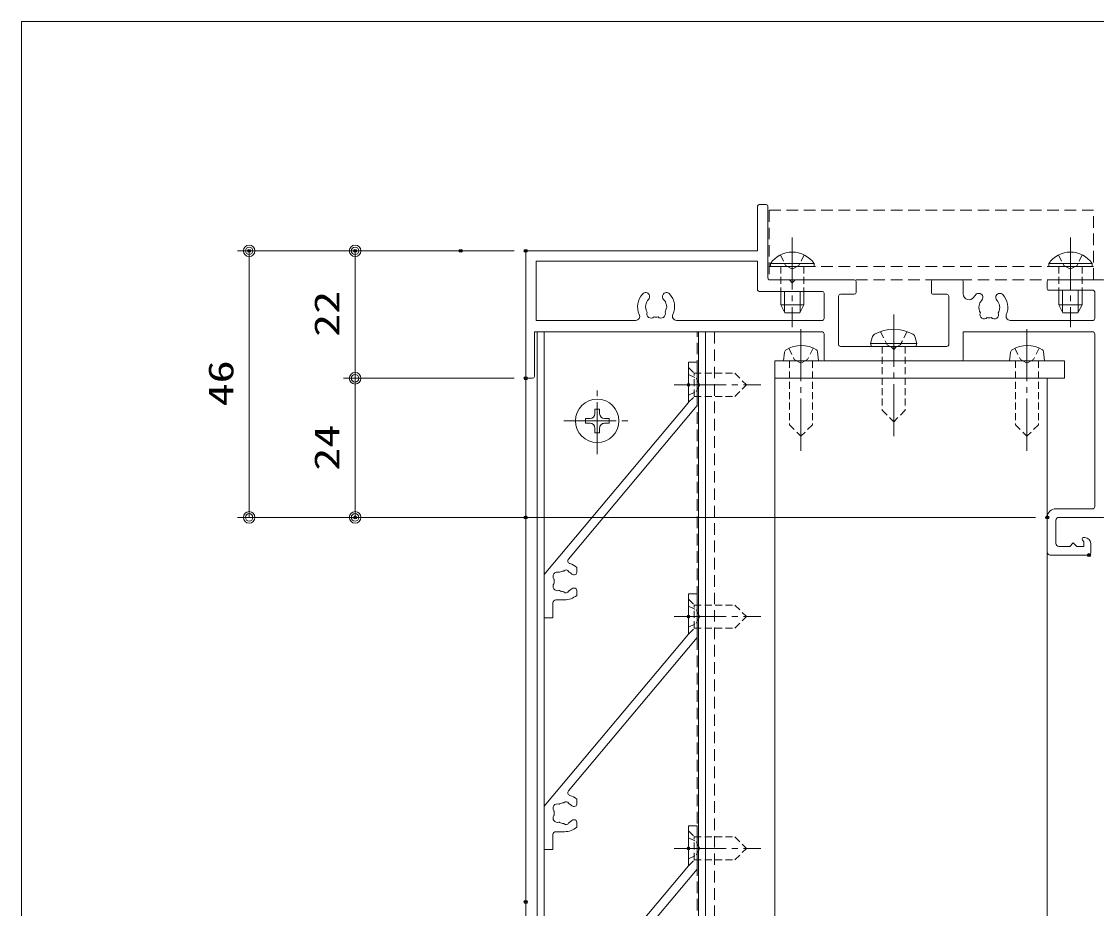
# Model space of a CAD drawing. Units: millimetres on the paper. Extents: x -395 to 395, y -281 to 281.
# Drawn here: x -395.3 to -209.8, y 127.9 to 281 of the extents above; entities that cross this region are included whole.
import ezdxf
from ezdxf.enums import TextEntityAlignment as Align

# ---------------------------------------------------------------- set-up
doc = ezdxf.new("R2010")
doc.units = ezdxf.units.MM
doc.header["$PDMODE"] = 32
doc.header["$PDSIZE"] = 0.5
for name, pattern in [('CHAIN2', [12, 9, -1, 1, -1]), ('DASHED1', [1.8, 1.2, -0.6]), ('DASHED2', [3, 2, -1])]:
    doc.linetypes.add(name, pattern=pattern)
for name, color, linetype, lineweight in [('0-0_KATAZAI', 7, 'Continuous', 9), ('0-1_0', 7, 'Continuous', 9), ('0-2_USERZ', 3, 'Continuous', 9), ('0-9_F-1', 7, 'Continuous', 9), ('0-A__0-0_', 6, 'Continuous', 9), ('0-B__0-A_1-2', 3, 'Continuous', 9), ('0-E_1-3', 3, 'DASHED2', 9), ('0-F_PARTS3', 134, 'Continuous', 9)]:
    doc.layers.add(name, color=color, linetype=linetype, lineweight=lineweight)
doc.layers.add('0-4_Defpoints', color=7, linetype='Continuous')
doc.styles.add('ＭＳ ゴシック', font='')
doc.styles.get('ＭＳ ゴシック').set_extended_font_data('MS Gothic')

# ---------------------------------------------------------------- blocks, each defined once
blk = doc.blocks.new('図枠')
at = {"layer": '0-9_F-1'}
blk.add_lwpolyline([(790.6, 0), (0, 0), (0, 562), (790.6, 562)], close=True, dxfattribs=at)
blk = doc.blocks.new('DOT1')
at = {"layer": '0-1_0'}
blk.add_line((0, 0), (-1, 0), dxfattribs=at)
for radius in [0.5, 0.325]:
    blk.add_circle((0, 0), radius, dxfattribs=at)
blk = doc.blocks.new('WAKU-U')
at = {"layer": '0-1_0'}
for p, q in [((-29.704, 0), (10.7, 0)), ((-30.004, -9.7), (-30.004, -0.3)), ((-23.3, -1.8), (-27.904, -1.8)), ((9.2, -1.8), (-20.7, -1.8)), ((11, -0.3), (11, -8)), ((-28.204, -2.1), (-28.204, -9.7)), ((-23, -16.417), (-23, -2.1)), ((9.5, -8.5), (9.5, -2.1)), ((14.5, -3.75), (14.5, -3.5)), ((15.25, -3.7), (16, -3.7)), ((15.5, -2.5), (17.2, -2.5)), ((17.5, -2.8), (17.5, -9.5)), ((15.069, -3.778), (14.931, -3.922)), ((11.5, -8.5), (15.5, -8.5)), ((-28.504, -10), (-29.704, -10)), ((17, -10), (11, -10)), ((-27.318, -18.8), (-27.308, -18.8)), ((-27.318, -21.2), (-27.308, -21.2)), ((-30.004, -29.7), (-30.004, -24.798)), ((-29.704, -24.498), (-27.565, -24.498)), ((-16, -24.798), (-16, -48.2)), ((-27.504, -27.298), (-27.504, -29.7)), ((-18.8, -26.998), (-27.204, -26.998)), ((-18.5, -35.999), (-18.5, -27.298)), ((-27.804, -30), (-29.704, -30)), ((-18.5, -45.7), (-18.5, -36.999)), ((-30.004, -53.499), (-30.004, -43.3)), ((-29.704, -43), (-27.804, -43)), ((-27.504, -43.3), (-27.504, -45.7)), ((-27.204, -46), (-18.8, -46)), ((-28.004, -48.8), (-28.004, -59.7)), ((-23.3, -48.5), (-27.704, -48.5)), ((-23, -73.976), (-23, -48.8)), ((-21, -48.8), (-21, -63.5)), ((-16.3, -48.5), (-20.7, -48.5)), ((-30.004, -57.9), (-30.004, -54.499)), ((-43.004, -59.7), (-43.004, -58.5)), ((-42.704, -58.2), (-30.304, -58.2)), ((-25.174, -75.711), (-25.289, -75.658)), ((-27.448, -76.3), (-27.438, -76.3)), ((-27.448, -78.7), (-27.438, -78.7)), ((-13.3, -100), (-34.704, -100)), ((-13, -98.8), (-13, -99.7))]:
    blk.add_line(p, q, dxfattribs=at)
for points in [[(-21, -2.1), (-21, -24.498), (-16.3, -24.498)], [(16, -8), (16, -6.1), (15.4, -5.5), (16, -4.9), (16, -3.7)], [(-25.044, -18.211), (-25.159, -18.158), (-25.553, -18.227)], [(-35.004, -99.7), (-35.004, -60), (-42.704, -60)], [(-28.304, -60), (-33.204, -60), (-33.204, -98.2), (-23, -98.2), (-23, -81.024)], [(-21, -63.5), (-21, -98.5), (-13.3, -98.5)], [(-25.174, -75.711), (-25.289, -75.658), (-25.683, -75.727)]]:
    blk.add_lwpolyline(points, dxfattribs=at)
for centre, radius, start, end in [((-29.704, -0.3), 0.3, 90, 180), ((10.7, -0.3), 0.3, 360, 90), ((-27.904, -2.1), 0.3, 90, 180), ((-23.3, -2.1), 0.3, 0, 90), ((-20.7, -2.1), 0.3, 90, 180), ((9.2, -2.1), 0.3, 0, 90), ((15.5, -3.5), 1, 90, 180), ((15.25, -3.95), 0.25, 90, 136.39718), ((17.2, -2.8), 0.3, 0, 90), ((14.75, -3.75), 0.25, 180, 316.39718), ((11, -8.5), 1.5, 180, 270), ((11.5, -8), 0.5, 180, 270), ((15.5, -8), 0.5, 270, 0), ((-29.704, -9.7), 0.3, 180, 270), ((-28.504, -9.7), 0.3, 270, 0), ((17, -9.5), 0.5, 270, 0), ((-23.7, -16.417), 0.7, 246.74202, 0), ((-26.968, -18.194), 0.7, 133.7398, 240), ((-25.24, -20), 3.2, 66.74202, 133.7398), ((-25.24, -20), 1.8, 100, 133.7398), ((-25.24, -20), 1.8, 59.14685, 83.7398), ((-24.011, -19.14), 0.75, 315.95278, 114.04722), ((-26.968, -18.194), 0.7, 240, 313.7398), ((-24.011, -20.86), 0.75, 245.95278, 44.04722), ((-25.24, -20), 1.8, 349.14685, 10.85315), ((-26.968, -21.806), 0.7, 120, 226.2602), ((-26.968, -21.806), 0.7, 46.2602, 120), ((-25.24, -20), 1.8, 226.2602, 260), ((-25.24, -20), 1.8, 260, 300.85315), ((-27.565, -23.498), 1, 270, 56.39324), ((-25.24, -20), 3.2, 226.2602, 236.39324), ((-29.704, -24.798), 0.3, 90, 180), ((-16.3, -24.798), 0.3, 0, 90), ((-27.204, -27.298), 0.3, 90, 180), ((-18.8, -27.298), 0.3, 0, 90), ((-29.704, -29.7), 0.3, 180, 270), ((-27.804, -29.7), 0.3, 270, 0), ((-29.704, -43.3), 0.3, 90, 180), ((-27.804, -43.3), 0.3, 0, 90), ((-27.204, -45.7), 0.3, 180, 270), ((-18.8, -45.7), 0.3, 270, 0), ((-16.3, -48.2), 0.3, 270, 0), ((-27.704, -48.8), 0.3, 90, 180), ((-23.3, -48.8), 0.3, 0, 90), ((-20.7, -48.8), 0.3, 90, 180), ((-42.704, -58.5), 0.3, 90, 180), ((-30.304, -57.9), 0.3, 270, 0), ((-42.704, -59.7), 0.3, 180, 270), ((-28.304, -59.7), 0.3, 270, 360), ((-23.7, -73.976), 0.7, 244.64629, 0), ((-27.098, -75.694), 0.7, 133.7398, 240), ((-25.37, -77.5), 3.2, 64.64629, 133.7398), ((-25.37, -77.5), 1.8, 100, 133.7398), ((-25.37, -77.5), 1.8, 59.14685, 83.7398), ((-24.141, -76.64), 0.75, 315.95278, 114.04722), ((-27.098, -75.694), 0.7, 240, 313.7398), ((-24.141, -78.36), 0.75, 245.95278, 44.04722), ((-25.37, -77.5), 1.8, 349.14685, 10.85315), ((-27.098, -79.306), 0.7, 120, 226.2602), ((-27.098, -79.306), 0.7, 46.2602, 120), ((-25.37, -77.5), 1.8, 226.2602, 260), ((-25.37, -77.5), 1.8, 260, 300.85315), ((-25.37, -77.5), 3.2, 226.2602, 295.35371), ((-23.7, -81.024), 0.7, 360, 115.35371), ((-34.704, -99.7), 0.3, 180, 270), ((-13.3, -98.8), 0.3, 0, 90), ((-13.3, -99.7), 0.3, 270, 0)]:
    blk.add_arc(centre, radius, start, end, dxfattribs=at)
at = {"layer": '0-A__0-0_', "color": 7}
for points in [[(-18.5, -35.999), (-18, -36.499), (-18.5, -36.999)], [(-30.004, -53.499), (-29.504, -53.999), (-30.004, -54.499)]]:
    blk.add_lwpolyline(points, dxfattribs=at)
blk = doc.blocks.new('S-HA1')
at = {"layer": '0-1_0'}
for p, q in [((-8.711, 5.599), (-7.847, 5.599)), ((-4.747, 5.599), (-3.882, 5.599)), ((-7.447, 5.199), (-7.447, 5.06)), ((-5.147, 5.06), (-5.147, 5.199)), ((-3.097, 3.499), (-3.097, 2))]:
    blk.add_line(p, q, dxfattribs=at)
for points in [[(-7.5, 0), (-37.175, 24.9), (-44.132, 24.9), (-44.132, 26.4), (-36.629, 26.4), (-10.159, 4.189)], [(-2.597, 1.5), (0, 1.5), (0, 0), (-7.5, 0)]]:
    blk.add_lwpolyline(points, dxfattribs=at)
for centre, radius, start, end in [((-6.297, 3.499), 3.2, 138.9855, 163.13226), ((-7.847, 5.199), 0.4, 360, 90), ((-4.747, 5.199), 0.4, 90, 180), ((-6.297, 3.499), 3.2, 360, 41.0145), ((-9.838, 4.572), 0.5, 230, 343.13226), ((-7.774, 3.759), 0.5, 116.8699, 223.1301), ((-8.09, 4.384), 0.2, 296.8699, 333.7398), ((-6.297, 3.499), 1.8, 134.79283, 153.7398), ((-7.847, 5.06), 0.4, 314.79283, 360), ((-4.747, 5.06), 0.4, 180, 225.20717), ((-6.297, 3.499), 1.8, 26.2602, 45.20717), ((-4.503, 4.384), 0.2, 206.2602, 243.1301), ((-4.82, 3.759), 0.5, 316.8699, 63.1301), ((-8.285, 3.281), 0.2, 6.2602, 43.1301), ((-6.297, 3.499), 1.8, 186.2602, 208.03074), ((-7.157, 2.27), 0.75, 162.29961, 307.70039), ((-8.062, 2.559), 0.2, 342.29961, 28.03074), ((-5.436, 2.27), 0.75, 232.29961, 17.70039), ((-4.531, 2.559), 0.2, 151.96926, 197.70039), ((-6.297, 3.499), 1.8, 331.96926, 353.7398), ((-4.309, 3.281), 0.2, 136.8699, 173.7398), ((-2.597, 2), 0.5, 180, 270), ((-6.576, 1.518), 0.2, 81.96926, 127.70039), ((-6.297, 3.499), 1.8, 261.96926, 278.03074), ((-6.017, 1.518), 0.2, 52.29961, 98.03074)]:
    blk.add_arc(centre, radius, start, end, dxfattribs=at)
blk = doc.blocks.new('U42')
at = {"layer": '0-F_PARTS3'}
for p, q in [((-0.509, 3.75), (0, 3.75)), ((0, 3.75), (0, -3.75)), ((4.3, 2), (6.6, 2)), ((6.6, 2), (6.6, -2)), ((8, 1.3), (6.6, 2)), ((4.3, 1.346), (7.909, 1.346)), ((8, 1.3), (8, -1.3)), ((4.3, -1.346), (7.909, -1.346)), ((8, -1.3), (6.6, -2)), ((4.3, -2), (6.6, -2))]:
    blk.add_line(p, q, dxfattribs=at)
at = {"layer": '0-F_PARTS3', "linetype": 'DASHED1'}
for p, q in [((0, 2), (4.3, 2)), ((0, -2), (4.3, -2))]:
    blk.add_line(p, q, dxfattribs=at)
at = {"layer": '0-F_PARTS3', "linetype": 'CHAIN2'}
blk.add_line((-5, 0), (10.5, 0), dxfattribs=at)
at = {"layer": '0-F_PARTS3'}
blk.add_lwpolyline([(-0.509, 3.75), (-0.509, -3.75), (0, -3.75)], dxfattribs=at)
at = {"layer": '0-F_PARTS3', "linetype": 'DASHED1'}
for points in [[(-2.009, 2.05), (-0.154, 1.145), (0.455, 0)], [(-2.009, -2.05), (-0.154, -1.145), (0.455, 0)]]:
    blk.add_lwpolyline(points, dxfattribs=at)
at = {"layer": '0-F_PARTS3'}
blk.add_arc((2.027, 0), 4.527, 124.06671, 235.93329, dxfattribs=at)
blk = doc.blocks.new('U43')
at = {"layer": '0-F_PARTS3'}
for p, q in [((-0.509, 3.75), (0, 3.75)), ((0, 3.75), (0, -3.75)), ((4.1, 2), (6.6, 2)), ((6.6, 2), (6.6, -2)), ((8, 1.3), (6.6, 2)), ((4.1, 1.346), (7.909, 1.346)), ((8, 1.3), (8, -1.3)), ((4.1, -1.346), (7.909, -1.346)), ((8, -1.3), (6.6, -2)), ((4.1, -2), (6.6, -2))]:
    blk.add_line(p, q, dxfattribs=at)
at = {"layer": '0-F_PARTS3', "linetype": 'DASHED1'}
for p, q in [((0, 2), (4.1, 2)), ((0, -2), (4.1, -2))]:
    blk.add_line(p, q, dxfattribs=at)
at = {"layer": '0-F_PARTS3', "linetype": 'CHAIN2'}
blk.add_line((-5, 0), (10.5, 0), dxfattribs=at)
at = {"layer": '0-F_PARTS3'}
blk.add_lwpolyline([(-0.509, 3.75), (-0.509, -3.75), (0, -3.75)], dxfattribs=at)
at = {"layer": '0-F_PARTS3', "linetype": 'DASHED1'}
for points in [[(-2.009, 2.05), (-0.154, 1.145), (0.455, 0)], [(-2.009, -2.05), (-0.154, -1.145), (0.455, 0)]]:
    blk.add_lwpolyline(points, dxfattribs=at)
at = {"layer": '0-F_PARTS3'}
blk.add_arc((2.027, 0), 4.527, 124.06671, 235.93329, dxfattribs=at)
blk = doc.blocks.new('A$C0AB24780')
at = {"layer": '0-E_1-3'}
blk.add_line((-2.3, -1.799), (-2.3, -57.799), dxfattribs=at)
blk.add_lwpolyline([(0, -57.799), (0, -1.799), (-12, -1.799), (-12, -57.799)], close=True, dxfattribs=at)
at = {"layer": '0-F_PARTS3'}
for name, p in [('U43', (-2.3, -5.799)), ('U42', (-2.3, -53.799))]:
    blk.add_blockref(name, p, dxfattribs=at)
blk = doc.blocks.new('U60')
at = {"layer": '0-1_0'}
blk.add_point((0, 0), dxfattribs=at)
at = {"layer": '0-F_PARTS3', "linetype": 'DASHED1'}
for p, q in [((0, 3), (1, 2)), ((1, 2), (8, 2)), ((8, 2), (10, 0)), ((8, -2), (10, 0)), ((1, -2), (8, -2))]:
    blk.add_line(p, q, dxfattribs=at)
at = {"layer": '0-F_PARTS3', "linetype": 'CHAIN2'}
blk.add_line((-2.5, 0), (12.5, 0), dxfattribs=at)
at = {"layer": '0-F_PARTS3', "linetype": 'DASHED1'}
for points in [[(0, 3), (0, -3), (1, -2), (1, 2)], [(0, 1.8), (1.343, 1.145), (1.952, 0)], [(0, -1.8), (1.343, -1.145), (1.952, 0)]]:
    blk.add_lwpolyline(points, dxfattribs=at)
blk = doc.blocks.new('U62')
at = {"layer": '0-F_PARTS3', "linetype": 'CHAIN2'}
for p, q in [((0, -5.75), (0, 5.75)), ((-5.75, 0), (5.75, 0))]:
    blk.add_line(p, q, dxfattribs=at)
at = {"layer": '0-F_PARTS3'}
blk.add_line((1.23, -0.41), (2.05, -0.41), dxfattribs=at)
for points in [[(0.41, 1.23), (0.41, 2.05), (-0.41, 2.05), (-0.41, 1.23)], [(-1.23, 0.41), (-2.05, 0.41), (-2.05, -0.41), (-1.23, -0.41)], [(2.05, -0.41), (2.05, 0.41), (1.23, 0.41)], [(-0.41, -1.23), (-0.41, -2.05), (0.41, -2.05), (0.41, -1.23)]]:
    blk.add_lwpolyline(points, dxfattribs=at)
blk.add_circle((0, 0), 3.75, dxfattribs=at)
for centre, start, end in [((-1.23, 1.23), 270, 0), ((1.23, 1.23), 180, 270), ((-1.23, -1.23), 0, 90), ((1.23, -1.23), 90, 180)]:
    blk.add_arc(centre, 0.82, start, end, dxfattribs=at)
blk = doc.blocks.new('U64')
at = {"layer": '0-F_PARTS3'}
for p, q in [((-0.5, 4), (-1.553, 3.719)), ((-0.5, 4), (-0.5, -4)), ((-0.5, 4), (0, 3.824)), ((0, 3.824), (0, -3.824)), ((-0.5, -4), (-1.553, -3.719)), ((-0.5, -4), (0, -3.824))]:
    blk.add_line(p, q, dxfattribs=at)
at = {"layer": '0-F_PARTS3', "linetype": 'DASHED1'}
for p, q in [((0, 2), (11, 2)), ((11, 2), (13, 0)), ((11, -2), (13, 0)), ((0, -2), (11, -2))]:
    blk.add_line(p, q, dxfattribs=at)
at = {"layer": '0-F_PARTS3', "linetype": 'CHAIN2'}
blk.add_line((-5.5, 0), (15.5, 0), dxfattribs=at)
at = {"layer": '0-F_PARTS3', "linetype": 'DASHED1'}
for points in [[(-2.579, 2.3), (-0.263, 1.145), (0.346, 0)], [(-2.579, -2.3), (-0.263, -1.145), (0.346, 0)]]:
    blk.add_lwpolyline(points, dxfattribs=at)
at = {"layer": '0-F_PARTS3'}
for centre, radius, start, end in [((-1.321, 2.85), 0.9, 104.93766, 149.41289), ((3.5, 0), 6.5, 149.41289, 210.58711), ((-1.321, -2.85), 0.9, 210.58711, 255.06234)]:
    blk.add_arc(centre, radius, start, end, dxfattribs=at)
blk = doc.blocks.new('A$C73D11E19')
at = {"layer": '0-F_PARTS3', "linetype": 'DASHED1'}
for p, q in [((-11, 2), (-13, 0)), ((0, 2), (-11, 2)), ((-11, -2), (-13, 0)), ((0, -2), (-11, -2))]:
    blk.add_line(p, q, dxfattribs=at)
at = {"layer": '0-F_PARTS3'}
blk.add_line((0, 3), (1.521, 2.836), dxfattribs=at)
at = {"layer": '0-F_PARTS3', "linetype": 'CHAIN2'}
blk.add_line((5.5, 0), (-15.5, 0), dxfattribs=at)
at = {"layer": '0-F_PARTS3', "linetype": 'DASHED1'}
for points in [[(2.179, 2.101), (0.263, 1.145), (-0.346, 0)], [(2.232, -2.127), (0.263, -1.145), (-0.346, 0)]]:
    blk.add_lwpolyline(points, dxfattribs=at)
at = {"layer": '0-F_PARTS3'}
blk.add_lwpolyline([(0, 3), (0, -3), (1.579, -2.877)], dxfattribs=at)
for centre, radius, start, end in [((1.482, 2.337), 0.5, 24.85349, 85.56298), ((-2.328, -0.069), 5.002, 328.46047, 31.53953), ((1.541, -2.379), 0.5, 274.43702, 322.15918)]:
    blk.add_arc(centre, radius, start, end, dxfattribs=at)

msp = doc.modelspace()

# ---------------------------------------------------------------- linework, layer by layer
at = {"layer": '0-0_KATAZAI'}
msp.add_lwpolyline([(-265.293, 222.409), (-265.293, 219.409), (-215.293, 219.409), (-215.293, 222.409)], close=True, dxfattribs=at)
at = {"layer": '0-2_USERZ'}
for p, q in [((-321.503, 241.413), (-358.015, 241.413)), ((-310.293, 241.413), (-339.729, 241.413)), ((-356.015, 197.409), (-356.015, 239.413)), ((-337.729, 221.409), (-337.729, 239.413)), ((-310.293, 219.409), (-339.729, 219.409)), ((-310.293, 219.409), (-339.729, 219.409)), ((-308.293, 219.709), (-308.293, -174.442)), ((-337.729, 217.409), (-337.729, 197.409)), ((-220.293, 195.409), (-358.015, 195.409)), ((-310.293, 195.409), (-339.729, 195.409))]:
    msp.add_line(p, q, dxfattribs=at)
for points in [[(-277.293, 75.733), (-277.293, 227.409), (-306.293, 227.409), (-306.293, 75.733)], [(-278.493, 75.733), (-278.493, 227.409), (-305.093, 227.409), (-305.093, 75.733)]]:
    msp.add_lwpolyline(points, dxfattribs=at)
at = {"layer": '0-2_USERZ', "color": 6, "linetype": 'DASHED2'}
msp.add_lwpolyline([(-278.693, -115.442), (-278.693, 227.409), (-275.693, 227.409), (-275.693, -115.442)], close=True, dxfattribs=at)
at = {"layer": '0-4_Defpoints'}
for p in [(-356.015, 241.413), (-337.729, 241.413), (-319.503, 241.413), (-308.293, 241.413), (-308.293, 219.409), (-337.729, 195.409), (-308.293, 195.409), (-218.293, 195.409), (-211.093, 188.909), (-308.293, 129.021)]:
    msp.add_point(p, dxfattribs=at)
at = {"layer": '0-B__0-A_1-2'}
msp.add_lwpolyline([(-218.293, 75.733), (-218.293, 219.409), (-265.293, 219.409), (-265.293, 75.733)], dxfattribs=at)

# ---------------------------------------------------------------- block references
at = {"layer": '0-0_KATAZAI', "rotation": 270}
msp.add_blockref('WAKU-U', (-208.293, 206.409), dxfattribs=at)
at = {"layer": '0-2_USERZ'}
msp.add_blockref('図枠', (-395.3, -281), dxfattribs=at)
for name, p, rotation in [('A$C0AB24780', (-208.493, 236.413), 270), ('A$C73D11E19', (-260.793, 222.409), 90), ('A$C73D11E19', (-221.79, 222.409), 90), ('S-HA1', (-305.093, 178.061), 270), ('S-HA1', (-305.093, 138.061), 270), ('S-HA1', (-305.093, 98.061), 270)]:
    msp.add_blockref(name, p, dxfattribs=dict(at, rotation=rotation))
at = {"layer": '0-2_USERZ', "xscale": 2, "yscale": 2}
for p, rotation in [((-356.015, 241.413), 90), ((-337.729, 241.413), 90), ((-337.729, 219.409), 270), ((-337.729, 219.409), 90), ((-356.015, 195.409), 270), ((-337.729, 195.409), 270)]:
    msp.add_blockref('DOT1', p, dxfattribs=dict(at, rotation=rotation))
at = {"layer": '0-F_PARTS3'}
for name, p, rotation in [('U64', (-244.792, 224.909), 270), ('U62', (-295.945, 212.063), 359.99994)]:
    msp.add_blockref(name, p, dxfattribs=dict(at, rotation=rotation))
for p in [(-280.193, 218.277), (-280.193, 178.277), (-280.193, 138.277)]:
    msp.add_blockref('U60', p, dxfattribs=at)

# ---------------------------------------------------------------- texts
at = {"layer": '0-2_USERZ', "style": 'ＭＳ ゴシック', "width": 1.35}
for s, p in [('22', (-339.147, 226.553)), ('46', (-357.433, 214.553)), ('24', (-339.147, 203.455))]:
    msp.add_text(s, height=4.333, rotation=90, dxfattribs=at).set_placement(p, align=Align.BOTTOM_LEFT)

doc.saveas('drawing.dxf')
